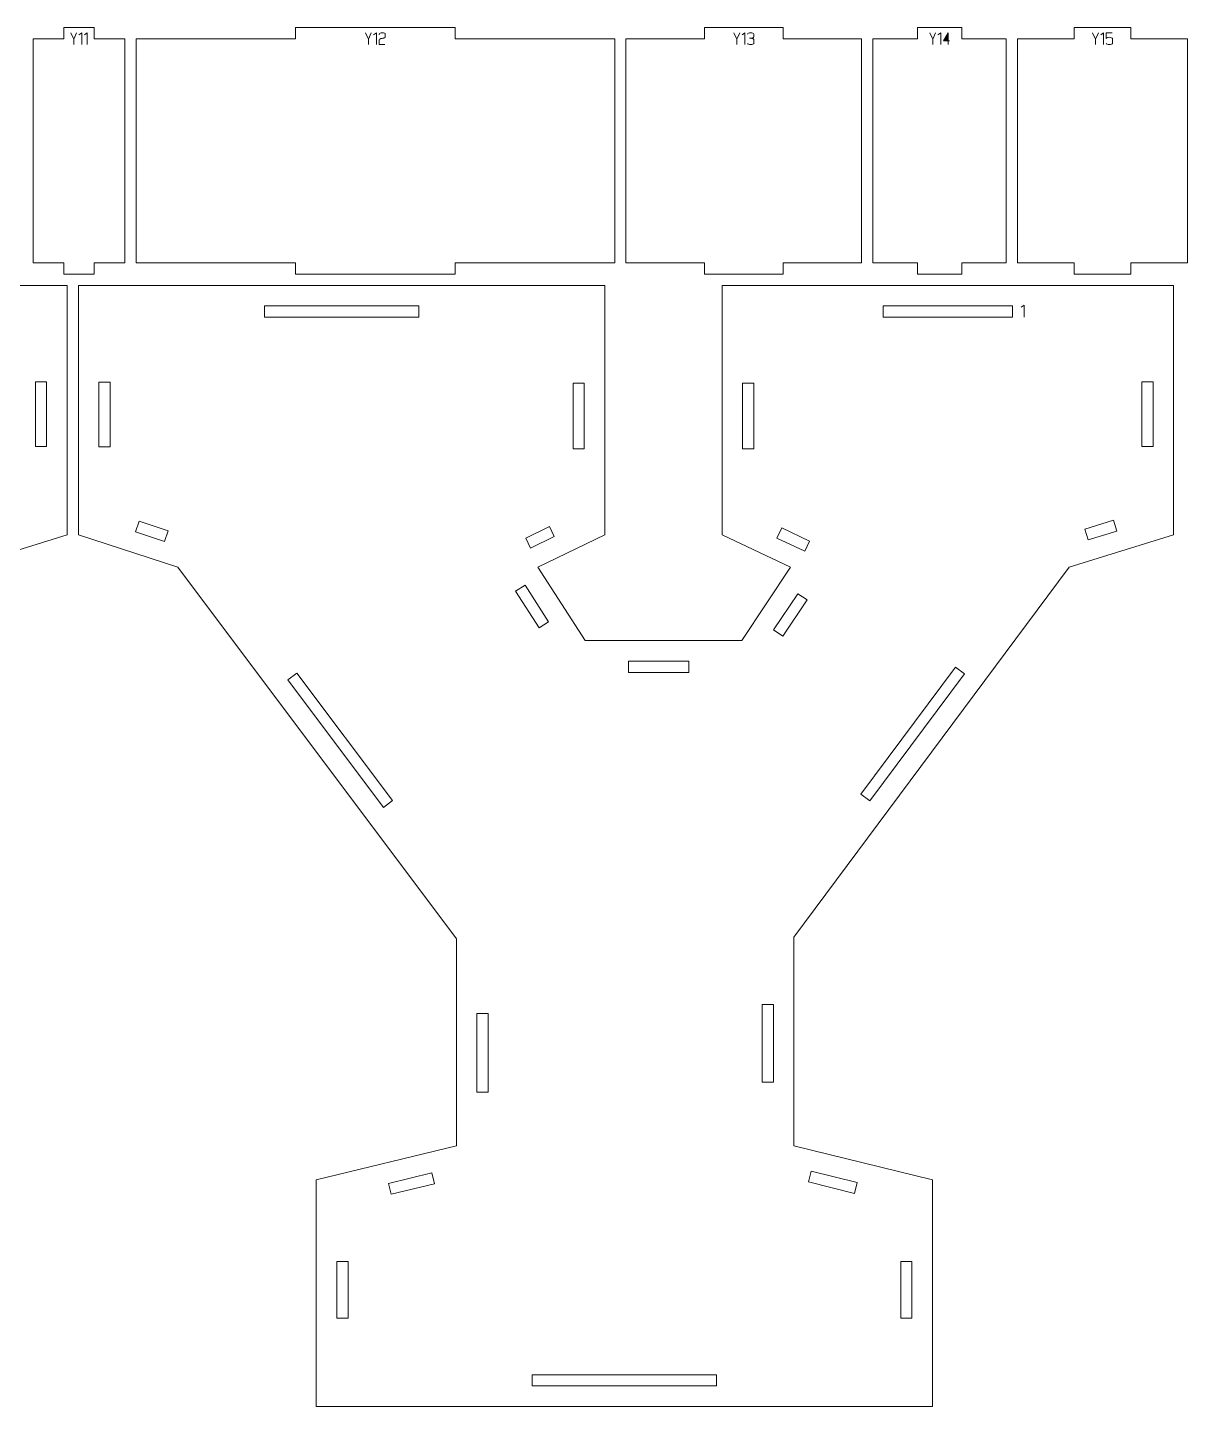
# Model space of a CAD drawing. Header units: centimetres. Extents: x -249 to 275, y -506 to 461.
# Drawn here: x 95.84 to 126.87, y -438.19 to -401.29 of the extents above; entities that cross this region are included whole.
import ezdxf

# ---------------------------------------------------------------- set-up
doc = ezdxf.new("R2010")
doc.units = ezdxf.units.CM
doc.header["$MEASUREMENT"] = 0
doc.layers.add('Capa 1', color=7, linetype='Continuous')

msp = doc.modelspace()

# ---------------------------------------------------------------- hatches: boundary and pattern name
at = {"layer": 'Capa 1', "true_color": 0x3e4095}
h = msp.add_hatch(color=175, dxfattribs=at)
edge = h.paths.add_edge_path()
edge.add_spline(control_points=[(97.07554, -401.74634), (97.07554, -401.74634), (97.07554, -401.59775), (97.07554, -401.59775), (97.07554, -401.59775), (96.9962, -401.4299), (96.9962, -401.4299), (96.9962, -401.4299), (97.07554, -401.59775), (97.07554, -401.59775), (97.07554, -401.59775), (97.1535, -401.4299), (97.1535, -401.4299), (97.1535, -401.4299), (97.07554, -401.59775), (97.07554, -401.59775), (97.07554, -401.59775), (97.07554, -401.74634), (97.07554, -401.74634)], knot_values=[0, 0, 0, 0, 0.16666667, 0.16666667, 0.16666667, 0.33333333, 0.33333333, 0.33333333, 0.5, 0.5, 0.5, 0.66666667, 0.66666667, 0.66666667, 0.83333333, 0.83333333, 0.83333333, 1, 1, 1, 1], degree=3, periodic=1)
h = msp.add_hatch(color=175, dxfattribs=at)
edge = h.paths.add_edge_path()
edge.add_spline(control_points=[(97.29246, -401.42944), (97.29246, -401.42944), (97.21633, -401.48218), (97.21633, -401.48218), (97.21633, -401.48218), (97.29246, -401.42944), (97.29246, -401.42944), (97.29246, -401.42944), (97.29246, -401.74634), (97.29246, -401.74634), (97.29246, -401.74634), (97.29246, -401.42944), (97.29246, -401.42944)], knot_values=[0, 0, 0, 0, 0.25, 0.25, 0.25, 0.5, 0.5, 0.5, 0.75, 0.75, 0.75, 1, 1, 1, 1], degree=3, periodic=1)
h = msp.add_hatch(color=175, dxfattribs=at)
edge = h.paths.add_edge_path()
edge.add_spline(control_points=[(97.43922, -401.42944), (97.43922, -401.42944), (97.36309, -401.48218), (97.36309, -401.48218), (97.36309, -401.48218), (97.43922, -401.42944), (97.43922, -401.42944), (97.43922, -401.42944), (97.43922, -401.74634), (97.43922, -401.74634), (97.43922, -401.74634), (97.43922, -401.42944), (97.43922, -401.42944)], knot_values=[0, 0, 0, 0, 0.25, 0.25, 0.25, 0.5, 0.5, 0.5, 0.75, 0.75, 0.75, 1, 1, 1, 1], degree=3, periodic=1)
h = msp.add_hatch(color=175, dxfattribs=at)
edge = h.paths.add_edge_path()
edge.add_spline(control_points=[(104.95952, -401.74634), (104.95952, -401.74634), (104.95952, -401.59775), (104.95952, -401.59775), (104.95952, -401.59775), (104.88018, -401.4299), (104.88018, -401.4299), (104.88018, -401.4299), (104.95952, -401.59775), (104.95952, -401.59775), (104.95952, -401.59775), (105.03748, -401.4299), (105.03748, -401.4299), (105.03748, -401.4299), (104.95952, -401.59775), (104.95952, -401.59775), (104.95952, -401.59775), (104.95952, -401.74634), (104.95952, -401.74634)], knot_values=[0, 0, 0, 0, 0.16666667, 0.16666667, 0.16666667, 0.33333333, 0.33333333, 0.33333333, 0.5, 0.5, 0.5, 0.66666667, 0.66666667, 0.66666667, 0.83333333, 0.83333333, 0.83333333, 1, 1, 1, 1], degree=3, periodic=1)
h = msp.add_hatch(color=175, dxfattribs=at)
edge = h.paths.add_edge_path()
edge.add_spline(control_points=[(105.17644, -401.42944), (105.17644, -401.42944), (105.10031, -401.48218), (105.10031, -401.48218), (105.10031, -401.48218), (105.17644, -401.42944), (105.17644, -401.42944), (105.17644, -401.42944), (105.17644, -401.74634), (105.17644, -401.74634), (105.17644, -401.74634), (105.17644, -401.42944), (105.17644, -401.42944)], knot_values=[0, 0, 0, 0, 0.25, 0.25, 0.25, 0.5, 0.5, 0.5, 0.75, 0.75, 0.75, 1, 1, 1, 1], degree=3, periodic=1)
h = msp.add_hatch(color=175, dxfattribs=at)
edge = h.paths.add_edge_path()
edge.add_spline(control_points=[(105.24661, -401.74634), (105.24661, -401.74634), (105.24661, -401.6138), (105.24661, -401.6138), (105.24753, -401.60188), (105.25838, -401.59271), (105.27917, -401.58629), (105.28773, -401.58567), (105.29591, -401.58468), (105.30371, -401.5833), (105.3115, -401.58193), (105.31938, -401.58048), (105.32733, -401.57895), (105.342, -401.5765), (105.35324, -401.57451), (105.36103, -401.57299), (105.36883, -401.57146), (105.3764, -401.56947), (105.38374, -401.56702), (105.40269, -401.55999), (105.41217, -401.55097), (105.41217, -401.53997), (105.41217, -401.53997), (105.41217, -401.46521), (105.41217, -401.46521), (105.41217, -401.45543), (105.4043, -401.4471), (105.38855, -401.44022), (105.37281, -401.43334), (105.35316, -401.4299), (105.32962, -401.4299), (105.30608, -401.4299), (105.28643, -401.43334), (105.27069, -401.44022), (105.25494, -401.4471), (105.24707, -401.45543), (105.24707, -401.46521), (105.24707, -401.46521), (105.24707, -401.48768), (105.24707, -401.48768), (105.24707, -401.48768), (105.24707, -401.46521), (105.24707, -401.46521), (105.24707, -401.45543), (105.25494, -401.4471), (105.27069, -401.44022), (105.28643, -401.43334), (105.30608, -401.4299), (105.32962, -401.4299), (105.35316, -401.4299), (105.37281, -401.43334), (105.38855, -401.44022), (105.4043, -401.4471), (105.41217, -401.45543), (105.41217, -401.46521), (105.41217, -401.46521), (105.41217, -401.53997), (105.41217, -401.53997), (105.41217, -401.55097), (105.40269, -401.55999), (105.38374, -401.56702), (105.3764, -401.56947), (105.36883, -401.57146), (105.36103, -401.57299), (105.35324, -401.57451), (105.342, -401.5765), (105.32733, -401.57895), (105.31938, -401.58048), (105.3115, -401.58193), (105.30371, -401.5833), (105.29591, -401.58468), (105.28773, -401.58567), (105.27917, -401.58629), (105.25838, -401.59271), (105.24753, -401.60188), (105.24661, -401.6138), (105.24661, -401.6138), (105.24661, -401.74634), (105.24661, -401.74634), (105.24661, -401.74634), (105.40346, -401.74634), (105.40346, -401.74634), (105.40346, -401.74634), (105.24661, -401.74634), (105.24661, -401.74634)], knot_values=[0, 0, 0, 0, 0.03571429, 0.03571429, 0.03571429, 0.07142857, 0.07142857, 0.07142857, 0.10714286, 0.10714286, 0.10714286, 0.14285714, 0.14285714, 0.14285714, 0.17857143, 0.17857143, 0.17857143, 0.21428571, 0.21428571, 0.21428571, 0.25, 0.25, 0.25, 0.28571429, 0.28571429, 0.28571429, 0.32142857, 0.32142857, 0.32142857, 0.35714286, 0.35714286, 0.35714286, 0.39285714, 0.39285714, 0.39285714, 0.42857143, 0.42857143, 0.42857143, 0.46428571, 0.46428571, 0.46428571, 0.5, 0.5, 0.5, 0.53571429, 0.53571429, 0.53571429, 0.57142857, 0.57142857, 0.57142857, 0.60714286, 0.60714286, 0.60714286, 0.64285714, 0.64285714, 0.64285714, 0.67857143, 0.67857143, 0.67857143, 0.71428571, 0.71428571, 0.71428571, 0.75, 0.75, 0.75, 0.78571429, 0.78571429, 0.78571429, 0.82142857, 0.82142857, 0.82142857, 0.85714286, 0.85714286, 0.85714286, 0.89285714, 0.89285714, 0.89285714, 0.92857143, 0.92857143, 0.92857143, 0.96428571, 0.96428571, 0.96428571, 1, 1, 1, 1], degree=3, periodic=1)
h = msp.add_hatch(color=175, dxfattribs=at)
edge = h.paths.add_edge_path()
edge.add_spline(control_points=[(114.81549, -401.74634), (114.81549, -401.74634), (114.81549, -401.59775), (114.81549, -401.59775), (114.81549, -401.59775), (114.73615, -401.4299), (114.73615, -401.4299), (114.73615, -401.4299), (114.81549, -401.59775), (114.81549, -401.59775), (114.81549, -401.59775), (114.89345, -401.4299), (114.89345, -401.4299), (114.89345, -401.4299), (114.81549, -401.59775), (114.81549, -401.59775), (114.81549, -401.59775), (114.81549, -401.74634), (114.81549, -401.74634)], knot_values=[0, 0, 0, 0, 0.16666667, 0.16666667, 0.16666667, 0.33333333, 0.33333333, 0.33333333, 0.5, 0.5, 0.5, 0.66666667, 0.66666667, 0.66666667, 0.83333333, 0.83333333, 0.83333333, 1, 1, 1, 1], degree=3, periodic=1)
h = msp.add_hatch(color=175, dxfattribs=at)
edge = h.paths.add_edge_path()
edge.add_spline(control_points=[(115.03241, -401.42944), (115.03241, -401.42944), (114.95628, -401.48218), (114.95628, -401.48218), (114.95628, -401.48218), (115.03241, -401.42944), (115.03241, -401.42944), (115.03241, -401.42944), (115.03241, -401.74634), (115.03241, -401.74634), (115.03241, -401.74634), (115.03241, -401.42944), (115.03241, -401.42944)], knot_values=[0, 0, 0, 0, 0.25, 0.25, 0.25, 0.5, 0.5, 0.5, 0.75, 0.75, 0.75, 1, 1, 1, 1], degree=3, periodic=1)
h = msp.add_hatch(color=175, dxfattribs=at)
edge = h.paths.add_edge_path()
edge.add_spline(control_points=[(115.18559, -401.74634), (115.16205, -401.74634), (115.1424, -401.7429), (115.12666, -401.73602), (115.11091, -401.72914), (115.10304, -401.72081), (115.10304, -401.71103), (115.10304, -401.72081), (115.11091, -401.72914), (115.12666, -401.73602), (115.1424, -401.7429), (115.16205, -401.74634), (115.18559, -401.74634), (115.20913, -401.74634), (115.22878, -401.7429), (115.24452, -401.73602), (115.26027, -401.72914), (115.26814, -401.72081), (115.26814, -401.71103), (115.26814, -401.71103), (115.26814, -401.60784), (115.26814, -401.60784), (115.26814, -401.59958), (115.26248, -401.5924), (115.25117, -401.58629), (115.23986, -401.58017), (115.20669, -401.57604), (115.15165, -401.5739), (115.20638, -401.57054), (115.23925, -401.56656), (115.25025, -401.56198), (115.26126, -401.55739), (115.26722, -401.5499), (115.26814, -401.53951), (115.26814, -401.53951), (115.26814, -401.46521), (115.26814, -401.46521), (115.26814, -401.45543), (115.26027, -401.4471), (115.24452, -401.44022), (115.22878, -401.43334), (115.20913, -401.4299), (115.18559, -401.4299), (115.16205, -401.4299), (115.1424, -401.43334), (115.12666, -401.44022), (115.11091, -401.4471), (115.10304, -401.45543), (115.10304, -401.46521), (115.10304, -401.45543), (115.11091, -401.4471), (115.12666, -401.44022), (115.1424, -401.43334), (115.16205, -401.4299), (115.18559, -401.4299), (115.20913, -401.4299), (115.22878, -401.43334), (115.24452, -401.44022), (115.26027, -401.4471), (115.26814, -401.45543), (115.26814, -401.46521), (115.26814, -401.46521), (115.26814, -401.53951), (115.26814, -401.53951), (115.26722, -401.5499), (115.26126, -401.55739), (115.25025, -401.56198), (115.23925, -401.56656), (115.20638, -401.57054), (115.15165, -401.5739), (115.20669, -401.57604), (115.23986, -401.58017), (115.25117, -401.58629), (115.26248, -401.5924), (115.26814, -401.59958), (115.26814, -401.60784), (115.26814, -401.60784), (115.26814, -401.71103), (115.26814, -401.71103), (115.26814, -401.72081), (115.26027, -401.72914), (115.24452, -401.73602), (115.22878, -401.7429), (115.20913, -401.74634), (115.18559, -401.74634)], knot_values=[0, 0, 0, 0, 0.03571429, 0.03571429, 0.03571429, 0.07142857, 0.07142857, 0.07142857, 0.10714286, 0.10714286, 0.10714286, 0.14285714, 0.14285714, 0.14285714, 0.17857143, 0.17857143, 0.17857143, 0.21428571, 0.21428571, 0.21428571, 0.25, 0.25, 0.25, 0.28571429, 0.28571429, 0.28571429, 0.32142857, 0.32142857, 0.32142857, 0.35714286, 0.35714286, 0.35714286, 0.39285714, 0.39285714, 0.39285714, 0.42857143, 0.42857143, 0.42857143, 0.46428571, 0.46428571, 0.46428571, 0.5, 0.5, 0.5, 0.53571429, 0.53571429, 0.53571429, 0.57142857, 0.57142857, 0.57142857, 0.60714286, 0.60714286, 0.60714286, 0.64285714, 0.64285714, 0.64285714, 0.67857143, 0.67857143, 0.67857143, 0.71428571, 0.71428571, 0.71428571, 0.75, 0.75, 0.75, 0.78571429, 0.78571429, 0.78571429, 0.82142857, 0.82142857, 0.82142857, 0.85714286, 0.85714286, 0.85714286, 0.89285714, 0.89285714, 0.89285714, 0.92857143, 0.92857143, 0.92857143, 0.96428571, 0.96428571, 0.96428571, 1, 1, 1, 1], degree=3, periodic=1)
h = msp.add_hatch(color=175, dxfattribs=at)
edge = h.paths.add_edge_path()
edge.add_spline(control_points=[(120.05592, -401.74634), (120.05592, -401.74634), (120.05592, -401.59775), (120.05592, -401.59775), (120.05592, -401.59775), (119.97658, -401.4299), (119.97658, -401.4299), (119.97658, -401.4299), (120.05592, -401.59775), (120.05592, -401.59775), (120.05592, -401.59775), (120.13388, -401.4299), (120.13388, -401.4299), (120.13388, -401.4299), (120.05592, -401.59775), (120.05592, -401.59775), (120.05592, -401.59775), (120.05592, -401.74634), (120.05592, -401.74634)], knot_values=[0, 0, 0, 0, 0.16666667, 0.16666667, 0.16666667, 0.33333333, 0.33333333, 0.33333333, 0.5, 0.5, 0.5, 0.66666667, 0.66666667, 0.66666667, 0.83333333, 0.83333333, 0.83333333, 1, 1, 1, 1], degree=3, periodic=1)
h = msp.add_hatch(color=175, dxfattribs=at)
edge = h.paths.add_edge_path()
edge.add_spline(control_points=[(120.27284, -401.42944), (120.27284, -401.42944), (120.19671, -401.48218), (120.19671, -401.48218), (120.19671, -401.48218), (120.27284, -401.42944), (120.27284, -401.42944), (120.27284, -401.42944), (120.27284, -401.74634), (120.27284, -401.74634), (120.27284, -401.74634), (120.27284, -401.42944), (120.27284, -401.42944)], knot_values=[0, 0, 0, 0, 0.25, 0.25, 0.25, 0.5, 0.5, 0.5, 0.75, 0.75, 0.75, 1, 1, 1, 1], degree=3, periodic=1)
h = msp.add_hatch(color=175, dxfattribs=at)
edge = h.paths.add_edge_path()
edge.add_spline(control_points=[(120.47326, -401.64178), (120.47326, -401.64178), (120.47326, -401.42944), (120.47326, -401.42944), (120.47326, -401.42944), (120.34347, -401.64178), (120.34347, -401.64178), (120.34347, -401.64178), (120.47326, -401.64178), (120.47326, -401.64178)], knot_values=[0, 0, 0, 0, 0.33333333, 0.33333333, 0.33333333, 0.66666667, 0.66666667, 0.66666667, 1, 1, 1, 1], degree=3, periodic=1)
h = msp.add_hatch(color=175, dxfattribs=at)
edge = h.paths.add_edge_path()
edge.add_spline(control_points=[(120.47326, -401.64178), (120.47326, -401.64178), (120.47326, -401.74634), (120.47326, -401.74634), (120.47326, -401.74634), (120.47326, -401.64178), (120.47326, -401.64178), (120.47326, -401.64178), (120.34347, -401.64178), (120.34347, -401.64178), (120.34347, -401.64178), (120.47326, -401.42944), (120.47326, -401.42944), (120.47326, -401.42944), (120.47326, -401.64178), (120.47326, -401.64178), (120.47326, -401.64178), (120.50307, -401.64178), (120.50307, -401.64178), (120.50307, -401.64178), (120.47326, -401.64178), (120.47326, -401.64178)], knot_values=[0, 0, 0, 0, 0.14285714, 0.14285714, 0.14285714, 0.28571429, 0.28571429, 0.28571429, 0.42857143, 0.42857143, 0.42857143, 0.57142857, 0.57142857, 0.57142857, 0.71428571, 0.71428571, 0.71428571, 0.85714286, 0.85714286, 0.85714286, 1, 1, 1, 1], degree=3, periodic=1)
h = msp.add_hatch(color=175, dxfattribs=at)
edge = h.paths.add_edge_path()
edge.add_spline(control_points=[(124.41054, -401.74634), (124.41054, -401.74634), (124.41054, -401.59775), (124.41054, -401.59775), (124.41054, -401.59775), (124.3312, -401.4299), (124.3312, -401.4299), (124.3312, -401.4299), (124.41054, -401.59775), (124.41054, -401.59775), (124.41054, -401.59775), (124.4885, -401.4299), (124.4885, -401.4299), (124.4885, -401.4299), (124.41054, -401.59775), (124.41054, -401.59775), (124.41054, -401.59775), (124.41054, -401.74634), (124.41054, -401.74634)], knot_values=[0, 0, 0, 0, 0.16666667, 0.16666667, 0.16666667, 0.33333333, 0.33333333, 0.33333333, 0.5, 0.5, 0.5, 0.66666667, 0.66666667, 0.66666667, 0.83333333, 0.83333333, 0.83333333, 1, 1, 1, 1], degree=3, periodic=1)
h = msp.add_hatch(color=175, dxfattribs=at)
edge = h.paths.add_edge_path()
edge.add_spline(control_points=[(124.62746, -401.42944), (124.62746, -401.42944), (124.55133, -401.48218), (124.55133, -401.48218), (124.55133, -401.48218), (124.62746, -401.42944), (124.62746, -401.42944), (124.62746, -401.42944), (124.62746, -401.74634), (124.62746, -401.74634), (124.62746, -401.74634), (124.62746, -401.42944), (124.62746, -401.42944)], knot_values=[0, 0, 0, 0, 0.25, 0.25, 0.25, 0.5, 0.5, 0.5, 0.75, 0.75, 0.75, 1, 1, 1, 1], degree=3, periodic=1)
h = msp.add_hatch(color=175, dxfattribs=at)
edge = h.paths.add_edge_path()
edge.add_spline(control_points=[(124.78064, -401.74634), (124.7571, -401.74634), (124.73745, -401.7429), (124.72171, -401.73602), (124.70596, -401.72914), (124.69809, -401.72081), (124.69809, -401.71103), (124.69809, -401.72081), (124.70596, -401.72914), (124.72171, -401.73602), (124.73745, -401.7429), (124.7571, -401.74634), (124.78064, -401.74634), (124.80418, -401.74634), (124.82383, -401.7429), (124.83957, -401.73602), (124.85532, -401.72914), (124.86319, -401.72081), (124.86319, -401.71103), (124.86319, -401.71103), (124.86319, -401.58537), (124.86319, -401.58537), (124.86319, -401.57558), (124.85532, -401.56725), (124.83957, -401.56037), (124.82383, -401.55349), (124.80418, -401.55005), (124.78064, -401.55005), (124.75924, -401.55189), (124.74273, -401.55434), (124.73111, -401.55739), (124.71949, -401.56045), (124.70849, -401.56978), (124.69809, -401.58537), (124.69809, -401.58537), (124.69809, -401.4299), (124.69809, -401.4299), (124.69809, -401.4299), (124.85769, -401.4299), (124.85769, -401.4299), (124.85769, -401.4299), (124.69809, -401.4299), (124.69809, -401.4299), (124.69809, -401.4299), (124.69809, -401.58537), (124.69809, -401.58537), (124.70849, -401.56978), (124.71949, -401.56045), (124.73111, -401.55739), (124.74273, -401.55434), (124.75924, -401.55189), (124.78064, -401.55005), (124.80418, -401.55005), (124.82383, -401.55349), (124.83957, -401.56037), (124.85532, -401.56725), (124.86319, -401.57558), (124.86319, -401.58537), (124.86319, -401.58537), (124.86319, -401.71103), (124.86319, -401.71103), (124.86319, -401.72081), (124.85532, -401.72914), (124.83957, -401.73602), (124.82383, -401.7429), (124.80418, -401.74634), (124.78064, -401.74634)], knot_values=[0, 0, 0, 0, 0.04545455, 0.04545455, 0.04545455, 0.09090909, 0.09090909, 0.09090909, 0.13636364, 0.13636364, 0.13636364, 0.18181818, 0.18181818, 0.18181818, 0.22727273, 0.22727273, 0.22727273, 0.27272727, 0.27272727, 0.27272727, 0.31818182, 0.31818182, 0.31818182, 0.36363636, 0.36363636, 0.36363636, 0.40909091, 0.40909091, 0.40909091, 0.45454545, 0.45454545, 0.45454545, 0.5, 0.5, 0.5, 0.54545455, 0.54545455, 0.54545455, 0.59090909, 0.59090909, 0.59090909, 0.63636364, 0.63636364, 0.63636364, 0.68181818, 0.68181818, 0.68181818, 0.72727273, 0.72727273, 0.72727273, 0.77272727, 0.77272727, 0.77272727, 0.81818182, 0.81818182, 0.81818182, 0.86363636, 0.86363636, 0.86363636, 0.90909091, 0.90909091, 0.90909091, 0.95454545, 0.95454545, 0.95454545, 1, 1, 1, 1], degree=3, periodic=1)
h = msp.add_hatch(color=175, dxfattribs=at)
edge = h.paths.add_edge_path()
edge.add_spline(control_points=[(122.49967, -408.72159), (122.49967, -408.72159), (122.42354, -408.77433), (122.42354, -408.77433), (122.42354, -408.77433), (122.49967, -408.72159), (122.49967, -408.72159), (122.49967, -408.72159), (122.49967, -409.03849), (122.49967, -409.03849), (122.49967, -409.03849), (122.49967, -408.72159), (122.49967, -408.72159)], knot_values=[0, 0, 0, 0, 0.25, 0.25, 0.25, 0.5, 0.5, 0.5, 0.75, 0.75, 0.75, 1, 1, 1, 1], degree=3, periodic=1)

# ---------------------------------------------------------------- linework, layer by layer
at = {"layer": 'Capa 1', "color": 240, "lineweight": 20}
for points in [[(95.99184, -401.58914), (95.99184, -401.58914), (95.99184, -407.58914), (95.99184, -407.58914), (95.99184, -407.58914), (96.80908, -407.58914), (96.80908, -407.58914), (96.80908, -407.58914), (96.80908, -407.88914), (96.80908, -407.88914), (96.80908, -407.88914), (97.62632, -407.88914), (97.62632, -407.88914), (97.62632, -407.88914), (97.62632, -407.58914), (97.62632, -407.58914), (97.62632, -407.58914), (98.44357, -407.58914), (98.44357, -407.58914), (98.44357, -407.58914), (98.44357, -401.58914), (98.44357, -401.58914), (98.44357, -401.58914), (97.62632, -401.58914), (97.62632, -401.58914), (97.62632, -401.58914), (97.62632, -401.28914), (97.62632, -401.28914), (97.62632, -401.28914), (96.80908, -401.28914), (96.80908, -401.28914), (96.80908, -401.28914), (96.80908, -401.58914), (96.80908, -401.58914), (96.80908, -401.58914), (95.99184, -401.58914), (95.99184, -401.58914)], [(98.74357, -401.58914), (98.74357, -401.58914), (98.74357, -407.58914), (98.74357, -407.58914), (98.74357, -407.58914), (103.01197, -407.58914), (103.01197, -407.58914), (103.01197, -407.58914), (103.01197, -407.88914), (103.01197, -407.88914), (103.01197, -407.88914), (107.28037, -407.88914), (107.28037, -407.88914), (107.28037, -407.88914), (107.28037, -407.58914), (107.28037, -407.58914), (107.28037, -407.58914), (111.54878, -407.58914), (111.54878, -407.58914), (111.54878, -407.58914), (111.54878, -401.58914), (111.54878, -401.58914), (111.54878, -401.58914), (107.28037, -401.58914), (107.28037, -401.58914), (107.28037, -401.58914), (107.28037, -401.28914), (107.28037, -401.28914), (107.28037, -401.28914), (103.01197, -401.28914), (103.01197, -401.28914), (103.01197, -401.28914), (103.01197, -401.58914), (103.01197, -401.58914), (103.01197, -401.58914), (98.74357, -401.58914), (98.74357, -401.58914)], [(111.84878, -401.58914), (111.84878, -401.58914), (111.84878, -407.58914), (111.84878, -407.58914), (111.84878, -407.58914), (113.95102, -407.58914), (113.95102, -407.58914), (113.95102, -407.58914), (113.95102, -407.88914), (113.95102, -407.88914), (113.95102, -407.88914), (116.05326, -407.88914), (116.05326, -407.88914), (116.05326, -407.88914), (116.05326, -407.58914), (116.05326, -407.58914), (116.05326, -407.58914), (118.15551, -407.58914), (118.15551, -407.58914), (118.15551, -407.58914), (118.15551, -401.58914), (118.15551, -401.58914), (118.15551, -401.58914), (116.05326, -401.58914), (116.05326, -401.58914), (116.05326, -401.58914), (116.05326, -401.28914), (116.05326, -401.28914), (116.05326, -401.28914), (113.95102, -401.28914), (113.95102, -401.28914), (113.95102, -401.28914), (113.95102, -401.58914), (113.95102, -401.58914), (113.95102, -401.58914), (111.84878, -401.58914), (111.84878, -401.58914)], [(118.45551, -401.58914), (118.45551, -401.58914), (118.45551, -407.58914), (118.45551, -407.58914), (118.45551, -407.58914), (119.64505, -407.58914), (119.64505, -407.58914), (119.64505, -407.58914), (119.64505, -407.88914), (119.64505, -407.88914), (119.64505, -407.88914), (120.8346, -407.88914), (120.8346, -407.88914), (120.8346, -407.88914), (120.8346, -407.58914), (120.8346, -407.58914), (120.8346, -407.58914), (122.02415, -407.58914), (122.02415, -407.58914), (122.02415, -407.58914), (122.02415, -401.58914), (122.02415, -401.58914), (122.02415, -401.58914), (120.8346, -401.58914), (120.8346, -401.58914), (120.8346, -401.58914), (120.8346, -401.28914), (120.8346, -401.28914), (120.8346, -401.28914), (119.64505, -401.28914), (119.64505, -401.28914), (119.64505, -401.28914), (119.64505, -401.58914), (119.64505, -401.58914), (119.64505, -401.58914), (118.45551, -401.58914), (118.45551, -401.58914)], [(122.32415, -401.58914), (122.32415, -401.58914), (122.32415, -407.58914), (122.32415, -407.58914), (122.32415, -407.58914), (123.83951, -407.58914), (123.83951, -407.58914), (123.83951, -407.58914), (123.83951, -407.88914), (123.83951, -407.88914), (123.83951, -407.88914), (125.35488, -407.88914), (125.35488, -407.88914), (125.35488, -407.88914), (125.35488, -407.58914), (125.35488, -407.58914), (125.35488, -407.58914), (126.87024, -407.58914), (126.87024, -407.58914), (126.87024, -407.58914), (126.87024, -401.58914), (126.87024, -401.58914), (126.87024, -401.58914), (125.35488, -401.58914), (125.35488, -401.58914), (125.35488, -401.58914), (125.35488, -401.28914), (125.35488, -401.28914), (125.35488, -401.28914), (123.83951, -401.28914), (123.83951, -401.28914), (123.83951, -401.28914), (123.83951, -401.58914), (123.83951, -401.58914), (123.83951, -401.58914), (122.32415, -401.58914), (122.32415, -401.58914)]]:
    msp.add_open_spline(points, degree=3, knots=[0, 0, 0, 0, 0.08333333, 0.08333333, 0.08333333, 0.16666667, 0.16666667, 0.16666667, 0.25, 0.25, 0.25, 0.33333333, 0.33333333, 0.33333333, 0.41666667, 0.41666667, 0.41666667, 0.5, 0.5, 0.5, 0.58333333, 0.58333333, 0.58333333, 0.66666667, 0.66666667, 0.66666667, 0.75, 0.75, 0.75, 0.83333333, 0.83333333, 0.83333333, 0.91666667, 0.91666667, 0.91666667, 1, 1, 1, 1], dxfattribs=at)
at = {"layer": 'Capa 1', "color": 114, "lineweight": 9}
for points, knots in [([(97.07554, -401.74634), (97.07554, -401.74634), (97.07554, -401.59775), (97.07554, -401.59775), (97.07554, -401.59775), (96.9962, -401.4299), (96.9962, -401.4299), (96.9962, -401.4299), (97.07554, -401.59775), (97.07554, -401.59775), (97.07554, -401.59775), (97.1535, -401.4299), (97.1535, -401.4299), (97.1535, -401.4299), (97.07554, -401.59775), (97.07554, -401.59775), (97.07554, -401.59775), (97.07554, -401.74634), (97.07554, -401.74634)], [0, 0, 0, 0, 0.16666667, 0.16666667, 0.16666667, 0.33333333, 0.33333333, 0.33333333, 0.5, 0.5, 0.5, 0.66666667, 0.66666667, 0.66666667, 0.83333333, 0.83333333, 0.83333333, 1, 1, 1, 1]), ([(97.29246, -401.42944), (97.29246, -401.42944), (97.21633, -401.48218), (97.21633, -401.48218), (97.21633, -401.48218), (97.29246, -401.42944), (97.29246, -401.42944), (97.29246, -401.42944), (97.29246, -401.74634), (97.29246, -401.74634), (97.29246, -401.74634), (97.29246, -401.42944), (97.29246, -401.42944)], [0, 0, 0, 0, 0.25, 0.25, 0.25, 0.5, 0.5, 0.5, 0.75, 0.75, 0.75, 1, 1, 1, 1]), ([(97.43922, -401.42944), (97.43922, -401.42944), (97.36309, -401.48218), (97.36309, -401.48218), (97.36309, -401.48218), (97.43922, -401.42944), (97.43922, -401.42944), (97.43922, -401.42944), (97.43922, -401.74634), (97.43922, -401.74634), (97.43922, -401.74634), (97.43922, -401.42944), (97.43922, -401.42944)], [0, 0, 0, 0, 0.25, 0.25, 0.25, 0.5, 0.5, 0.5, 0.75, 0.75, 0.75, 1, 1, 1, 1]), ([(104.95952, -401.74634), (104.95952, -401.74634), (104.95952, -401.59775), (104.95952, -401.59775), (104.95952, -401.59775), (104.88018, -401.4299), (104.88018, -401.4299), (104.88018, -401.4299), (104.95952, -401.59775), (104.95952, -401.59775), (104.95952, -401.59775), (105.03748, -401.4299), (105.03748, -401.4299), (105.03748, -401.4299), (104.95952, -401.59775), (104.95952, -401.59775), (104.95952, -401.59775), (104.95952, -401.74634), (104.95952, -401.74634)], [0, 0, 0, 0, 0.16666667, 0.16666667, 0.16666667, 0.33333333, 0.33333333, 0.33333333, 0.5, 0.5, 0.5, 0.66666667, 0.66666667, 0.66666667, 0.83333333, 0.83333333, 0.83333333, 1, 1, 1, 1]), ([(105.17644, -401.42944), (105.17644, -401.42944), (105.10031, -401.48218), (105.10031, -401.48218), (105.10031, -401.48218), (105.17644, -401.42944), (105.17644, -401.42944), (105.17644, -401.42944), (105.17644, -401.74634), (105.17644, -401.74634), (105.17644, -401.74634), (105.17644, -401.42944), (105.17644, -401.42944)], [0, 0, 0, 0, 0.25, 0.25, 0.25, 0.5, 0.5, 0.5, 0.75, 0.75, 0.75, 1, 1, 1, 1]), ([(105.24661, -401.74634), (105.24661, -401.74634), (105.24661, -401.6138), (105.24661, -401.6138), (105.24753, -401.60188), (105.25838, -401.59271), (105.27917, -401.58629), (105.28773, -401.58567), (105.29591, -401.58468), (105.30371, -401.5833), (105.3115, -401.58193), (105.31938, -401.58048), (105.32733, -401.57895), (105.342, -401.5765), (105.35324, -401.57451), (105.36103, -401.57299), (105.36883, -401.57146), (105.3764, -401.56947), (105.38374, -401.56702), (105.40269, -401.55999), (105.41217, -401.55097), (105.41217, -401.53997), (105.41217, -401.53997), (105.41217, -401.46521), (105.41217, -401.46521), (105.41217, -401.45543), (105.4043, -401.4471), (105.38855, -401.44022), (105.37281, -401.43334), (105.35316, -401.4299), (105.32962, -401.4299), (105.30608, -401.4299), (105.28643, -401.43334), (105.27069, -401.44022), (105.25494, -401.4471), (105.24707, -401.45543), (105.24707, -401.46521), (105.24707, -401.46521), (105.24707, -401.48768), (105.24707, -401.48768), (105.24707, -401.48768), (105.24707, -401.46521), (105.24707, -401.46521), (105.24707, -401.45543), (105.25494, -401.4471), (105.27069, -401.44022), (105.28643, -401.43334), (105.30608, -401.4299), (105.32962, -401.4299), (105.35316, -401.4299), (105.37281, -401.43334), (105.38855, -401.44022), (105.4043, -401.4471), (105.41217, -401.45543), (105.41217, -401.46521), (105.41217, -401.46521), (105.41217, -401.53997), (105.41217, -401.53997), (105.41217, -401.55097), (105.40269, -401.55999), (105.38374, -401.56702), (105.3764, -401.56947), (105.36883, -401.57146), (105.36103, -401.57299), (105.35324, -401.57451), (105.342, -401.5765), (105.32733, -401.57895), (105.31938, -401.58048), (105.3115, -401.58193), (105.30371, -401.5833), (105.29591, -401.58468), (105.28773, -401.58567), (105.27917, -401.58629), (105.25838, -401.59271), (105.24753, -401.60188), (105.24661, -401.6138), (105.24661, -401.6138), (105.24661, -401.74634), (105.24661, -401.74634), (105.24661, -401.74634), (105.40346, -401.74634), (105.40346, -401.74634), (105.40346, -401.74634), (105.24661, -401.74634), (105.24661, -401.74634)], [0, 0, 0, 0, 0.03571429, 0.03571429, 0.03571429, 0.07142857, 0.07142857, 0.07142857, 0.10714286, 0.10714286, 0.10714286, 0.14285714, 0.14285714, 0.14285714, 0.17857143, 0.17857143, 0.17857143, 0.21428571, 0.21428571, 0.21428571, 0.25, 0.25, 0.25, 0.28571429, 0.28571429, 0.28571429, 0.32142857, 0.32142857, 0.32142857, 0.35714286, 0.35714286, 0.35714286, 0.39285714, 0.39285714, 0.39285714, 0.42857143, 0.42857143, 0.42857143, 0.46428571, 0.46428571, 0.46428571, 0.5, 0.5, 0.5, 0.53571429, 0.53571429, 0.53571429, 0.57142857, 0.57142857, 0.57142857, 0.60714286, 0.60714286, 0.60714286, 0.64285714, 0.64285714, 0.64285714, 0.67857143, 0.67857143, 0.67857143, 0.71428571, 0.71428571, 0.71428571, 0.75, 0.75, 0.75, 0.78571429, 0.78571429, 0.78571429, 0.82142857, 0.82142857, 0.82142857, 0.85714286, 0.85714286, 0.85714286, 0.89285714, 0.89285714, 0.89285714, 0.92857143, 0.92857143, 0.92857143, 0.96428571, 0.96428571, 0.96428571, 1, 1, 1, 1]), ([(114.81549, -401.74634), (114.81549, -401.74634), (114.81549, -401.59775), (114.81549, -401.59775), (114.81549, -401.59775), (114.73615, -401.4299), (114.73615, -401.4299), (114.73615, -401.4299), (114.81549, -401.59775), (114.81549, -401.59775), (114.81549, -401.59775), (114.89345, -401.4299), (114.89345, -401.4299), (114.89345, -401.4299), (114.81549, -401.59775), (114.81549, -401.59775), (114.81549, -401.59775), (114.81549, -401.74634), (114.81549, -401.74634)], [0, 0, 0, 0, 0.16666667, 0.16666667, 0.16666667, 0.33333333, 0.33333333, 0.33333333, 0.5, 0.5, 0.5, 0.66666667, 0.66666667, 0.66666667, 0.83333333, 0.83333333, 0.83333333, 1, 1, 1, 1]), ([(115.03241, -401.42944), (115.03241, -401.42944), (114.95628, -401.48218), (114.95628, -401.48218), (114.95628, -401.48218), (115.03241, -401.42944), (115.03241, -401.42944), (115.03241, -401.42944), (115.03241, -401.74634), (115.03241, -401.74634), (115.03241, -401.74634), (115.03241, -401.42944), (115.03241, -401.42944)], [0, 0, 0, 0, 0.25, 0.25, 0.25, 0.5, 0.5, 0.5, 0.75, 0.75, 0.75, 1, 1, 1, 1]), ([(115.18559, -401.74634), (115.16205, -401.74634), (115.1424, -401.7429), (115.12666, -401.73602), (115.11091, -401.72914), (115.10304, -401.72081), (115.10304, -401.71103), (115.10304, -401.72081), (115.11091, -401.72914), (115.12666, -401.73602), (115.1424, -401.7429), (115.16205, -401.74634), (115.18559, -401.74634), (115.20913, -401.74634), (115.22878, -401.7429), (115.24452, -401.73602), (115.26027, -401.72914), (115.26814, -401.72081), (115.26814, -401.71103), (115.26814, -401.71103), (115.26814, -401.60784), (115.26814, -401.60784), (115.26814, -401.59958), (115.26248, -401.5924), (115.25117, -401.58629), (115.23986, -401.58017), (115.20669, -401.57604), (115.15165, -401.5739), (115.20638, -401.57054), (115.23925, -401.56656), (115.25025, -401.56198), (115.26126, -401.55739), (115.26722, -401.5499), (115.26814, -401.53951), (115.26814, -401.53951), (115.26814, -401.46521), (115.26814, -401.46521), (115.26814, -401.45543), (115.26027, -401.4471), (115.24452, -401.44022), (115.22878, -401.43334), (115.20913, -401.4299), (115.18559, -401.4299), (115.16205, -401.4299), (115.1424, -401.43334), (115.12666, -401.44022), (115.11091, -401.4471), (115.10304, -401.45543), (115.10304, -401.46521), (115.10304, -401.45543), (115.11091, -401.4471), (115.12666, -401.44022), (115.1424, -401.43334), (115.16205, -401.4299), (115.18559, -401.4299), (115.20913, -401.4299), (115.22878, -401.43334), (115.24452, -401.44022), (115.26027, -401.4471), (115.26814, -401.45543), (115.26814, -401.46521), (115.26814, -401.46521), (115.26814, -401.53951), (115.26814, -401.53951), (115.26722, -401.5499), (115.26126, -401.55739), (115.25025, -401.56198), (115.23925, -401.56656), (115.20638, -401.57054), (115.15165, -401.5739), (115.20669, -401.57604), (115.23986, -401.58017), (115.25117, -401.58629), (115.26248, -401.5924), (115.26814, -401.59958), (115.26814, -401.60784), (115.26814, -401.60784), (115.26814, -401.71103), (115.26814, -401.71103), (115.26814, -401.72081), (115.26027, -401.72914), (115.24452, -401.73602), (115.22878, -401.7429), (115.20913, -401.74634), (115.18559, -401.74634)], [0, 0, 0, 0, 0.03571429, 0.03571429, 0.03571429, 0.07142857, 0.07142857, 0.07142857, 0.10714286, 0.10714286, 0.10714286, 0.14285714, 0.14285714, 0.14285714, 0.17857143, 0.17857143, 0.17857143, 0.21428571, 0.21428571, 0.21428571, 0.25, 0.25, 0.25, 0.28571429, 0.28571429, 0.28571429, 0.32142857, 0.32142857, 0.32142857, 0.35714286, 0.35714286, 0.35714286, 0.39285714, 0.39285714, 0.39285714, 0.42857143, 0.42857143, 0.42857143, 0.46428571, 0.46428571, 0.46428571, 0.5, 0.5, 0.5, 0.53571429, 0.53571429, 0.53571429, 0.57142857, 0.57142857, 0.57142857, 0.60714286, 0.60714286, 0.60714286, 0.64285714, 0.64285714, 0.64285714, 0.67857143, 0.67857143, 0.67857143, 0.71428571, 0.71428571, 0.71428571, 0.75, 0.75, 0.75, 0.78571429, 0.78571429, 0.78571429, 0.82142857, 0.82142857, 0.82142857, 0.85714286, 0.85714286, 0.85714286, 0.89285714, 0.89285714, 0.89285714, 0.92857143, 0.92857143, 0.92857143, 0.96428571, 0.96428571, 0.96428571, 1, 1, 1, 1]), ([(120.05592, -401.74634), (120.05592, -401.74634), (120.05592, -401.59775), (120.05592, -401.59775), (120.05592, -401.59775), (119.97658, -401.4299), (119.97658, -401.4299), (119.97658, -401.4299), (120.05592, -401.59775), (120.05592, -401.59775), (120.05592, -401.59775), (120.13388, -401.4299), (120.13388, -401.4299), (120.13388, -401.4299), (120.05592, -401.59775), (120.05592, -401.59775), (120.05592, -401.59775), (120.05592, -401.74634), (120.05592, -401.74634)], [0, 0, 0, 0, 0.16666667, 0.16666667, 0.16666667, 0.33333333, 0.33333333, 0.33333333, 0.5, 0.5, 0.5, 0.66666667, 0.66666667, 0.66666667, 0.83333333, 0.83333333, 0.83333333, 1, 1, 1, 1]), ([(120.27284, -401.42944), (120.27284, -401.42944), (120.19671, -401.48218), (120.19671, -401.48218), (120.19671, -401.48218), (120.27284, -401.42944), (120.27284, -401.42944), (120.27284, -401.42944), (120.27284, -401.74634), (120.27284, -401.74634), (120.27284, -401.74634), (120.27284, -401.42944), (120.27284, -401.42944)], [0, 0, 0, 0, 0.25, 0.25, 0.25, 0.5, 0.5, 0.5, 0.75, 0.75, 0.75, 1, 1, 1, 1]), ([(120.47326, -401.64178), (120.47326, -401.64178), (120.47326, -401.42944), (120.47326, -401.42944), (120.47326, -401.42944), (120.34347, -401.64178), (120.34347, -401.64178), (120.34347, -401.64178), (120.47326, -401.64178), (120.47326, -401.64178)], [0, 0, 0, 0, 0.33333333, 0.33333333, 0.33333333, 0.66666667, 0.66666667, 0.66666667, 1, 1, 1, 1]), ([(120.47326, -401.64178), (120.47326, -401.64178), (120.47326, -401.74634), (120.47326, -401.74634), (120.47326, -401.74634), (120.47326, -401.64178), (120.47326, -401.64178), (120.47326, -401.64178), (120.34347, -401.64178), (120.34347, -401.64178), (120.34347, -401.64178), (120.47326, -401.42944), (120.47326, -401.42944), (120.47326, -401.42944), (120.47326, -401.64178), (120.47326, -401.64178), (120.47326, -401.64178), (120.50307, -401.64178), (120.50307, -401.64178), (120.50307, -401.64178), (120.47326, -401.64178), (120.47326, -401.64178)], [0, 0, 0, 0, 0.14285714, 0.14285714, 0.14285714, 0.28571429, 0.28571429, 0.28571429, 0.42857143, 0.42857143, 0.42857143, 0.57142857, 0.57142857, 0.57142857, 0.71428571, 0.71428571, 0.71428571, 0.85714286, 0.85714286, 0.85714286, 1, 1, 1, 1]), ([(124.41054, -401.74634), (124.41054, -401.74634), (124.41054, -401.59775), (124.41054, -401.59775), (124.41054, -401.59775), (124.3312, -401.4299), (124.3312, -401.4299), (124.3312, -401.4299), (124.41054, -401.59775), (124.41054, -401.59775), (124.41054, -401.59775), (124.4885, -401.4299), (124.4885, -401.4299), (124.4885, -401.4299), (124.41054, -401.59775), (124.41054, -401.59775), (124.41054, -401.59775), (124.41054, -401.74634), (124.41054, -401.74634)], [0, 0, 0, 0, 0.16666667, 0.16666667, 0.16666667, 0.33333333, 0.33333333, 0.33333333, 0.5, 0.5, 0.5, 0.66666667, 0.66666667, 0.66666667, 0.83333333, 0.83333333, 0.83333333, 1, 1, 1, 1]), ([(124.62746, -401.42944), (124.62746, -401.42944), (124.55133, -401.48218), (124.55133, -401.48218), (124.55133, -401.48218), (124.62746, -401.42944), (124.62746, -401.42944), (124.62746, -401.42944), (124.62746, -401.74634), (124.62746, -401.74634), (124.62746, -401.74634), (124.62746, -401.42944), (124.62746, -401.42944)], [0, 0, 0, 0, 0.25, 0.25, 0.25, 0.5, 0.5, 0.5, 0.75, 0.75, 0.75, 1, 1, 1, 1]), ([(124.78064, -401.74634), (124.7571, -401.74634), (124.73745, -401.7429), (124.72171, -401.73602), (124.70596, -401.72914), (124.69809, -401.72081), (124.69809, -401.71103), (124.69809, -401.72081), (124.70596, -401.72914), (124.72171, -401.73602), (124.73745, -401.7429), (124.7571, -401.74634), (124.78064, -401.74634), (124.80418, -401.74634), (124.82383, -401.7429), (124.83957, -401.73602), (124.85532, -401.72914), (124.86319, -401.72081), (124.86319, -401.71103), (124.86319, -401.71103), (124.86319, -401.58537), (124.86319, -401.58537), (124.86319, -401.57558), (124.85532, -401.56725), (124.83957, -401.56037), (124.82383, -401.55349), (124.80418, -401.55005), (124.78064, -401.55005), (124.75924, -401.55189), (124.74273, -401.55434), (124.73111, -401.55739), (124.71949, -401.56045), (124.70849, -401.56978), (124.69809, -401.58537), (124.69809, -401.58537), (124.69809, -401.4299), (124.69809, -401.4299), (124.69809, -401.4299), (124.85769, -401.4299), (124.85769, -401.4299), (124.85769, -401.4299), (124.69809, -401.4299), (124.69809, -401.4299), (124.69809, -401.4299), (124.69809, -401.58537), (124.69809, -401.58537), (124.70849, -401.56978), (124.71949, -401.56045), (124.73111, -401.55739), (124.74273, -401.55434), (124.75924, -401.55189), (124.78064, -401.55005), (124.80418, -401.55005), (124.82383, -401.55349), (124.83957, -401.56037), (124.85532, -401.56725), (124.86319, -401.57558), (124.86319, -401.58537), (124.86319, -401.58537), (124.86319, -401.71103), (124.86319, -401.71103), (124.86319, -401.72081), (124.85532, -401.72914), (124.83957, -401.73602), (124.82383, -401.7429), (124.80418, -401.74634), (124.78064, -401.74634)], [0, 0, 0, 0, 0.04545455, 0.04545455, 0.04545455, 0.09090909, 0.09090909, 0.09090909, 0.13636364, 0.13636364, 0.13636364, 0.18181818, 0.18181818, 0.18181818, 0.22727273, 0.22727273, 0.22727273, 0.27272727, 0.27272727, 0.27272727, 0.31818182, 0.31818182, 0.31818182, 0.36363636, 0.36363636, 0.36363636, 0.40909091, 0.40909091, 0.40909091, 0.45454545, 0.45454545, 0.45454545, 0.5, 0.5, 0.5, 0.54545455, 0.54545455, 0.54545455, 0.59090909, 0.59090909, 0.59090909, 0.63636364, 0.63636364, 0.63636364, 0.68181818, 0.68181818, 0.68181818, 0.72727273, 0.72727273, 0.72727273, 0.77272727, 0.77272727, 0.77272727, 0.81818182, 0.81818182, 0.81818182, 0.86363636, 0.86363636, 0.86363636, 0.90909091, 0.90909091, 0.90909091, 0.95454545, 0.95454545, 0.95454545, 1, 1, 1, 1]), ([(122.49967, -408.72159), (122.49967, -408.72159), (122.42354, -408.77433), (122.42354, -408.77433), (122.42354, -408.77433), (122.49967, -408.72159), (122.49967, -408.72159), (122.49967, -408.72159), (122.49967, -409.03849), (122.49967, -409.03849), (122.49967, -409.03849), (122.49967, -408.72159), (122.49967, -408.72159)], [0, 0, 0, 0, 0.25, 0.25, 0.25, 0.5, 0.5, 0.5, 0.75, 0.75, 0.75, 1, 1, 1, 1])]:
    msp.add_open_spline(points, degree=3, knots=knots, dxfattribs=at)
at = {"layer": 'Capa 1', "color": 240, "lineweight": 9}
for points, knots in [([(96.90014, -408.18996), (96.90014, -408.18996), (96.90014, -414.86128), (96.90014, -414.86128), (96.90014, -414.86128), (94.10952, -415.73335), (94.10952, -415.73335), (94.10952, -415.73335), (86.74053, -425.63134), (86.74053, -425.63134), (86.74053, -425.63134), (86.74053, -431.21257), (86.74053, -431.21257), (86.74053, -431.21257), (90.44682, -432.12825), (90.44682, -432.12825), (90.44682, -432.12825), (90.44682, -438.18913), (90.44682, -438.18913), (90.44682, -438.18913), (73.96472, -438.18913), (73.96472, -438.18913), (73.96472, -438.18913), (73.96472, -432.12825), (73.96472, -432.12825), (73.96472, -432.12825), (77.71462, -431.21257), (77.71462, -431.21257), (77.71462, -431.21257), (77.71462, -425.67494), (77.71462, -425.67494), (77.71462, -425.67494), (70.25843, -415.73335), (70.25843, -415.73335), (70.25843, -415.73335), (67.59861, -414.86128), (67.59861, -414.86128), (67.59861, -414.86128), (67.59861, -408.18996), (67.59861, -408.18996), (67.59861, -408.18996), (81.68252, -408.18914), (81.68252, -408.18914), (81.68252, -408.18914), (81.68252, -414.86128), (81.68252, -414.86128), (81.68252, -414.86128), (79.89479, -415.73335), (79.89479, -415.73335), (79.89479, -415.73335), (81.15929, -417.69551), (81.15929, -417.69551), (81.15929, -417.69551), (85.34522, -417.69551), (85.34522, -417.69551), (85.34522, -417.69551), (86.65333, -415.73335), (86.65333, -415.73335), (86.65333, -415.73335), (84.82197, -414.86128), (84.82197, -414.86128), (84.82197, -414.86128), (84.82197, -408.18996), (84.82197, -408.18996), (84.82197, -408.18996), (96.90014, -408.18996), (96.90014, -408.18996)], [0, 0, 0, 0, 0.04545455, 0.04545455, 0.04545455, 0.09090909, 0.09090909, 0.09090909, 0.13636364, 0.13636364, 0.13636364, 0.18181818, 0.18181818, 0.18181818, 0.22727273, 0.22727273, 0.22727273, 0.27272727, 0.27272727, 0.27272727, 0.31818182, 0.31818182, 0.31818182, 0.36363636, 0.36363636, 0.36363636, 0.40909091, 0.40909091, 0.40909091, 0.45454545, 0.45454545, 0.45454545, 0.5, 0.5, 0.5, 0.54545455, 0.54545455, 0.54545455, 0.59090909, 0.59090909, 0.59090909, 0.63636364, 0.63636364, 0.63636364, 0.68181818, 0.68181818, 0.68181818, 0.72727273, 0.72727273, 0.72727273, 0.77272727, 0.77272727, 0.77272727, 0.81818182, 0.81818182, 0.81818182, 0.86363636, 0.86363636, 0.86363636, 0.90909091, 0.90909091, 0.90909091, 0.95454545, 0.95454545, 0.95454545, 1, 1, 1, 1]), ([(126.50167, -408.18996), (126.50167, -408.18996), (126.50167, -414.86128), (126.50167, -414.86128), (126.50167, -414.86128), (123.71105, -415.73335), (123.71105, -415.73335), (123.71105, -415.73335), (116.34206, -425.63134), (116.34206, -425.63134), (116.34206, -425.63134), (116.34206, -431.21257), (116.34206, -431.21257), (116.34206, -431.21257), (120.04835, -432.12825), (120.04835, -432.12825), (120.04835, -432.12825), (120.04835, -438.18913), (120.04835, -438.18913), (120.04835, -438.18913), (103.56625, -438.18913), (103.56625, -438.18913), (103.56625, -438.18913), (103.56625, -432.12825), (103.56625, -432.12825), (103.56625, -432.12825), (107.31615, -431.21257), (107.31615, -431.21257), (107.31615, -431.21257), (107.31615, -425.67494), (107.31615, -425.67494), (107.31615, -425.67494), (99.85996, -415.73335), (99.85996, -415.73335), (99.85996, -415.73335), (97.20014, -414.86128), (97.20014, -414.86128), (97.20014, -414.86128), (97.20014, -408.18996), (97.20014, -408.18996), (97.20014, -408.18996), (111.28405, -408.18914), (111.28405, -408.18914), (111.28405, -408.18914), (111.28405, -414.86128), (111.28405, -414.86128), (111.28405, -414.86128), (109.49632, -415.73335), (109.49632, -415.73335), (109.49632, -415.73335), (110.76082, -417.69551), (110.76082, -417.69551), (110.76082, -417.69551), (114.94675, -417.69551), (114.94675, -417.69551), (114.94675, -417.69551), (116.25486, -415.73335), (116.25486, -415.73335), (116.25486, -415.73335), (114.4235, -414.86128), (114.4235, -414.86128), (114.4235, -414.86128), (114.4235, -408.18996), (114.4235, -408.18996), (114.4235, -408.18996), (126.50167, -408.18996), (126.50167, -408.18996)], [0, 0, 0, 0, 0.04545455, 0.04545455, 0.04545455, 0.09090909, 0.09090909, 0.09090909, 0.13636364, 0.13636364, 0.13636364, 0.18181818, 0.18181818, 0.18181818, 0.22727273, 0.22727273, 0.22727273, 0.27272727, 0.27272727, 0.27272727, 0.31818182, 0.31818182, 0.31818182, 0.36363636, 0.36363636, 0.36363636, 0.40909091, 0.40909091, 0.40909091, 0.45454545, 0.45454545, 0.45454545, 0.5, 0.5, 0.5, 0.54545455, 0.54545455, 0.54545455, 0.59090909, 0.59090909, 0.59090909, 0.63636364, 0.63636364, 0.63636364, 0.68181818, 0.68181818, 0.68181818, 0.72727273, 0.72727273, 0.72727273, 0.77272727, 0.77272727, 0.77272727, 0.81818182, 0.81818182, 0.81818182, 0.86363636, 0.86363636, 0.86363636, 0.90909091, 0.90909091, 0.90909091, 0.95454545, 0.95454545, 0.95454545, 1, 1, 1, 1]), ([(102.17762, -409.0382), (102.17762, -409.0382), (106.30657, -409.03796), (106.30657, -409.03796), (106.30657, -409.03796), (106.30655, -408.73796), (106.30655, -408.73796), (106.30655, -408.73796), (102.1776, -408.7382), (102.1776, -408.7382), (102.1776, -408.7382), (102.17762, -409.0382), (102.17762, -409.0382)], [0, 0, 0, 0, 0.25, 0.25, 0.25, 0.5, 0.5, 0.5, 0.75, 0.75, 0.75, 1, 1, 1, 1]), ([(118.7324, -409.03849), (118.7324, -409.03849), (122.19277, -409.03849), (122.19277, -409.03849), (122.19277, -409.03849), (122.19277, -408.73849), (122.19277, -408.73849), (122.19277, -408.73849), (118.7324, -408.73849), (118.7324, -408.73849), (118.7324, -408.73849), (118.7324, -409.03849), (118.7324, -409.03849)], [0, 0, 0, 0, 0.25, 0.25, 0.25, 0.5, 0.5, 0.5, 0.75, 0.75, 0.75, 1, 1, 1, 1]), ([(96.05161, -410.77148), (96.05161, -410.77148), (96.05161, -412.50446), (96.05161, -412.50446), (96.05161, -412.50446), (96.35161, -412.50446), (96.35161, -412.50446), (96.35161, -412.50446), (96.35161, -410.77148), (96.35161, -410.77148), (96.35161, -410.77148), (96.05161, -410.77148), (96.05161, -410.77148)], [0, 0, 0, 0, 0.25, 0.25, 0.25, 0.5, 0.5, 0.5, 0.75, 0.75, 0.75, 1, 1, 1, 1]), ([(98.04867, -412.51049), (98.04867, -412.51049), (98.04867, -410.77446), (98.04867, -410.77446), (98.04867, -410.77446), (97.74867, -410.77446), (97.74867, -410.77446), (97.74867, -410.77446), (97.74867, -412.51049), (97.74867, -412.51049), (97.74867, -412.51049), (98.04867, -412.51049), (98.04867, -412.51049)], [0, 0, 0, 0, 0.25, 0.25, 0.25, 0.5, 0.5, 0.5, 0.75, 0.75, 0.75, 1, 1, 1, 1]), ([(110.43552, -410.80218), (110.43552, -410.80218), (110.43552, -412.56664), (110.43552, -412.56664), (110.43552, -412.56664), (110.73552, -412.56664), (110.73552, -412.56664), (110.73552, -412.56664), (110.73552, -410.80218), (110.73552, -410.80218), (110.73552, -410.80218), (110.43552, -410.80218), (110.43552, -410.80218)], [0, 0, 0, 0, 0.25, 0.25, 0.25, 0.5, 0.5, 0.5, 0.75, 0.75, 0.75, 1, 1, 1, 1]), ([(115.27203, -412.56318), (115.27203, -412.56318), (115.27203, -410.80083), (115.27203, -410.80083), (115.27203, -410.80083), (114.97203, -410.80083), (114.97203, -410.80083), (114.97203, -410.80083), (114.97203, -412.56318), (114.97203, -412.56318), (114.97203, -412.56318), (115.27203, -412.56318), (115.27203, -412.56318)], [0, 0, 0, 0, 0.25, 0.25, 0.25, 0.5, 0.5, 0.5, 0.75, 0.75, 0.75, 1, 1, 1, 1]), ([(125.65314, -410.77148), (125.65314, -410.77148), (125.65314, -412.50446), (125.65314, -412.50446), (125.65314, -412.50446), (125.95314, -412.50446), (125.95314, -412.50446), (125.95314, -412.50446), (125.95314, -410.77148), (125.95314, -410.77148), (125.95314, -410.77148), (125.65314, -410.77148), (125.65314, -410.77148)], [0, 0, 0, 0, 0.25, 0.25, 0.25, 0.5, 0.5, 0.5, 0.75, 0.75, 0.75, 1, 1, 1, 1]), ([(99.6018, -414.75574), (99.6018, -414.75574), (98.82524, -414.50112), (98.82524, -414.50112), (98.82524, -414.50112), (98.73177, -414.78619), (98.73177, -414.78619), (98.73177, -414.78619), (99.50834, -415.04081), (99.50834, -415.04081), (99.50834, -415.04081), (99.6018, -414.75574), (99.6018, -414.75574)], [0, 0, 0, 0, 0.25, 0.25, 0.25, 0.5, 0.5, 0.5, 0.75, 0.75, 0.75, 1, 1, 1, 1]), ([(109.80139, -414.64043), (109.80139, -414.64043), (109.16726, -414.94976), (109.16726, -414.94976), (109.16726, -414.94976), (109.29878, -415.2194), (109.29878, -415.2194), (109.29878, -415.2194), (109.93292, -414.91006), (109.93292, -414.91006), (109.93292, -414.91006), (109.80139, -414.64043), (109.80139, -414.64043)], [0, 0, 0, 0, 0.25, 0.25, 0.25, 0.5, 0.5, 0.5, 0.75, 0.75, 0.75, 1, 1, 1, 1]), ([(116.76035, -415.03423), (116.76035, -415.03423), (116.01619, -414.67988), (116.01619, -414.67988), (116.01619, -414.67988), (115.88721, -414.95074), (115.88721, -414.95074), (115.88721, -414.95074), (116.63137, -415.30509), (116.63137, -415.30509), (116.63137, -415.30509), (116.76035, -415.03423), (116.76035, -415.03423)], [0, 0, 0, 0, 0.25, 0.25, 0.25, 0.5, 0.5, 0.5, 0.75, 0.75, 0.75, 1, 1, 1, 1]), ([(124.88982, -414.47599), (124.88982, -414.47599), (124.12651, -414.71452), (124.12651, -414.71452), (124.12651, -414.71452), (124.21599, -415.00087), (124.21599, -415.00087), (124.21599, -415.00087), (124.97931, -414.76233), (124.97931, -414.76233), (124.97931, -414.76233), (124.88982, -414.47599), (124.88982, -414.47599)], [0, 0, 0, 0, 0.25, 0.25, 0.25, 0.5, 0.5, 0.5, 0.75, 0.75, 0.75, 1, 1, 1, 1]), ([(108.89745, -416.37049), (108.89745, -416.37049), (109.52952, -417.35128), (109.52952, -417.35128), (109.52952, -417.35128), (109.78169, -417.18877), (109.78169, -417.18877), (109.78169, -417.18877), (109.14962, -416.20798), (109.14962, -416.20798), (109.14962, -416.20798), (108.89745, -416.37049), (108.89745, -416.37049)], [0, 0, 0, 0, 0.25, 0.25, 0.25, 0.5, 0.5, 0.5, 0.75, 0.75, 0.75, 1, 1, 1, 1]), ([(116.04718, -417.57457), (116.04718, -417.57457), (116.6935, -416.6051), (116.6935, -416.6051), (116.6935, -416.6051), (116.44388, -416.43869), (116.44388, -416.43869), (116.44388, -416.43869), (115.79757, -417.40816), (115.79757, -417.40816), (115.79757, -417.40816), (116.04718, -417.57457), (116.04718, -417.57457)], [0, 0, 0, 0, 0.25, 0.25, 0.25, 0.5, 0.5, 0.5, 0.75, 0.75, 0.75, 1, 1, 1, 1]), ([(111.91587, -418.54404), (111.91587, -418.54404), (113.53356, -418.54404), (113.53356, -418.54404), (113.53356, -418.54404), (113.53356, -418.24404), (113.53356, -418.24404), (113.53356, -418.24404), (111.91587, -418.24404), (111.91587, -418.24404), (111.91587, -418.24404), (111.91587, -418.54404), (111.91587, -418.54404)], [0, 0, 0, 0, 0.25, 0.25, 0.25, 0.5, 0.5, 0.5, 0.75, 0.75, 0.75, 1, 1, 1, 1]), ([(120.66348, -418.40591), (120.66348, -418.40591), (118.132, -421.80618), (118.132, -421.80618), (118.132, -421.80618), (118.37263, -421.98533), (118.37263, -421.98533), (118.37263, -421.98533), (120.90412, -418.58506), (120.90412, -418.58506), (120.90412, -418.58506), (120.66348, -418.40591), (120.66348, -418.40591)], [0, 0, 0, 0, 0.25, 0.25, 0.25, 0.5, 0.5, 0.5, 0.75, 0.75, 0.75, 1, 1, 1, 1]), ([(105.60364, -421.97738), (105.60364, -421.97738), (103.0426, -418.56265), (103.0426, -418.56265), (103.0426, -418.56265), (102.8026, -418.74265), (102.8026, -418.74265), (102.8026, -418.74265), (105.36364, -422.15738), (105.36364, -422.15738), (105.36364, -422.15738), (105.60364, -421.97738), (105.60364, -421.97738)], [0, 0, 0, 0, 0.25, 0.25, 0.25, 0.5, 0.5, 0.5, 0.75, 0.75, 0.75, 1, 1, 1, 1]), ([(115.49353, -427.42868), (115.49353, -427.42868), (115.49353, -429.5072), (115.49353, -429.5072), (115.49353, -429.5072), (115.79353, -429.5072), (115.79353, -429.5072), (115.79353, -429.5072), (115.79353, -427.42868), (115.79353, -427.42868), (115.79353, -427.42868), (115.49353, -427.42868), (115.49353, -427.42868)], [0, 0, 0, 0, 0.25, 0.25, 0.25, 0.5, 0.5, 0.5, 0.75, 0.75, 0.75, 1, 1, 1, 1]), ([(108.16468, -429.77659), (108.16468, -429.77659), (108.16468, -427.67434), (108.16468, -427.67434), (108.16468, -427.67434), (107.86468, -427.67434), (107.86468, -427.67434), (107.86468, -427.67434), (107.86468, -429.77659), (107.86468, -429.77659), (107.86468, -429.77659), (108.16468, -429.77659), (108.16468, -429.77659)], [0, 0, 0, 0, 0.25, 0.25, 0.25, 0.5, 0.5, 0.5, 0.75, 0.75, 0.75, 1, 1, 1, 1]), ([(105.57037, -432.51233), (105.57037, -432.51233), (106.72597, -432.23015), (106.72597, -432.23015), (106.72597, -432.23015), (106.6548, -431.93871), (106.6548, -431.93871), (106.6548, -431.93871), (105.49921, -432.22089), (105.49921, -432.22089), (105.49921, -432.22089), (105.57037, -432.51233), (105.57037, -432.51233)], [0, 0, 0, 0, 0.25, 0.25, 0.25, 0.5, 0.5, 0.5, 0.75, 0.75, 0.75, 1, 1, 1, 1]), ([(116.72896, -432.1822), (116.72896, -432.1822), (117.96439, -432.48742), (117.96439, -432.48742), (117.96439, -432.48742), (118.03634, -432.19618), (118.03634, -432.19618), (118.03634, -432.19618), (116.80091, -431.89095), (116.80091, -431.89095), (116.80091, -431.89095), (116.72896, -432.1822), (116.72896, -432.1822)], [0, 0, 0, 0, 0.25, 0.25, 0.25, 0.5, 0.5, 0.5, 0.75, 0.75, 0.75, 1, 1, 1, 1]), ([(104.41478, -435.82524), (104.41478, -435.82524), (104.41478, -434.30987), (104.41478, -434.30987), (104.41478, -434.30987), (104.11478, -434.30987), (104.11478, -434.30987), (104.11478, -434.30987), (104.11478, -435.82524), (104.11478, -435.82524), (104.11478, -435.82524), (104.41478, -435.82524), (104.41478, -435.82524)], [0, 0, 0, 0, 0.25, 0.25, 0.25, 0.5, 0.5, 0.5, 0.75, 0.75, 0.75, 1, 1, 1, 1]), ([(119.19982, -434.30863), (119.19982, -434.30863), (119.19982, -435.82462), (119.19982, -435.82462), (119.19982, -435.82462), (119.49982, -435.82462), (119.49982, -435.82462), (119.49982, -435.82462), (119.49982, -434.30863), (119.49982, -434.30863), (119.49982, -434.30863), (119.19982, -434.30863), (119.19982, -434.30863)], [0, 0, 0, 0, 0.25, 0.25, 0.25, 0.5, 0.5, 0.5, 0.75, 0.75, 0.75, 1, 1, 1, 1]), ([(114.27147, -437.3406), (114.27147, -437.3406), (109.34313, -437.3406), (109.34313, -437.3406), (109.34313, -437.3406), (109.34313, -437.6406), (109.34313, -437.6406), (109.34313, -437.6406), (114.27147, -437.6406), (114.27147, -437.6406), (114.27147, -437.6406), (114.27147, -437.3406), (114.27147, -437.3406)], [0, 0, 0, 0, 0.25, 0.25, 0.25, 0.5, 0.5, 0.5, 0.75, 0.75, 0.75, 1, 1, 1, 1])]:
    msp.add_open_spline(points, degree=3, knots=knots, dxfattribs=at)

doc.saveas('drawing.dxf')
